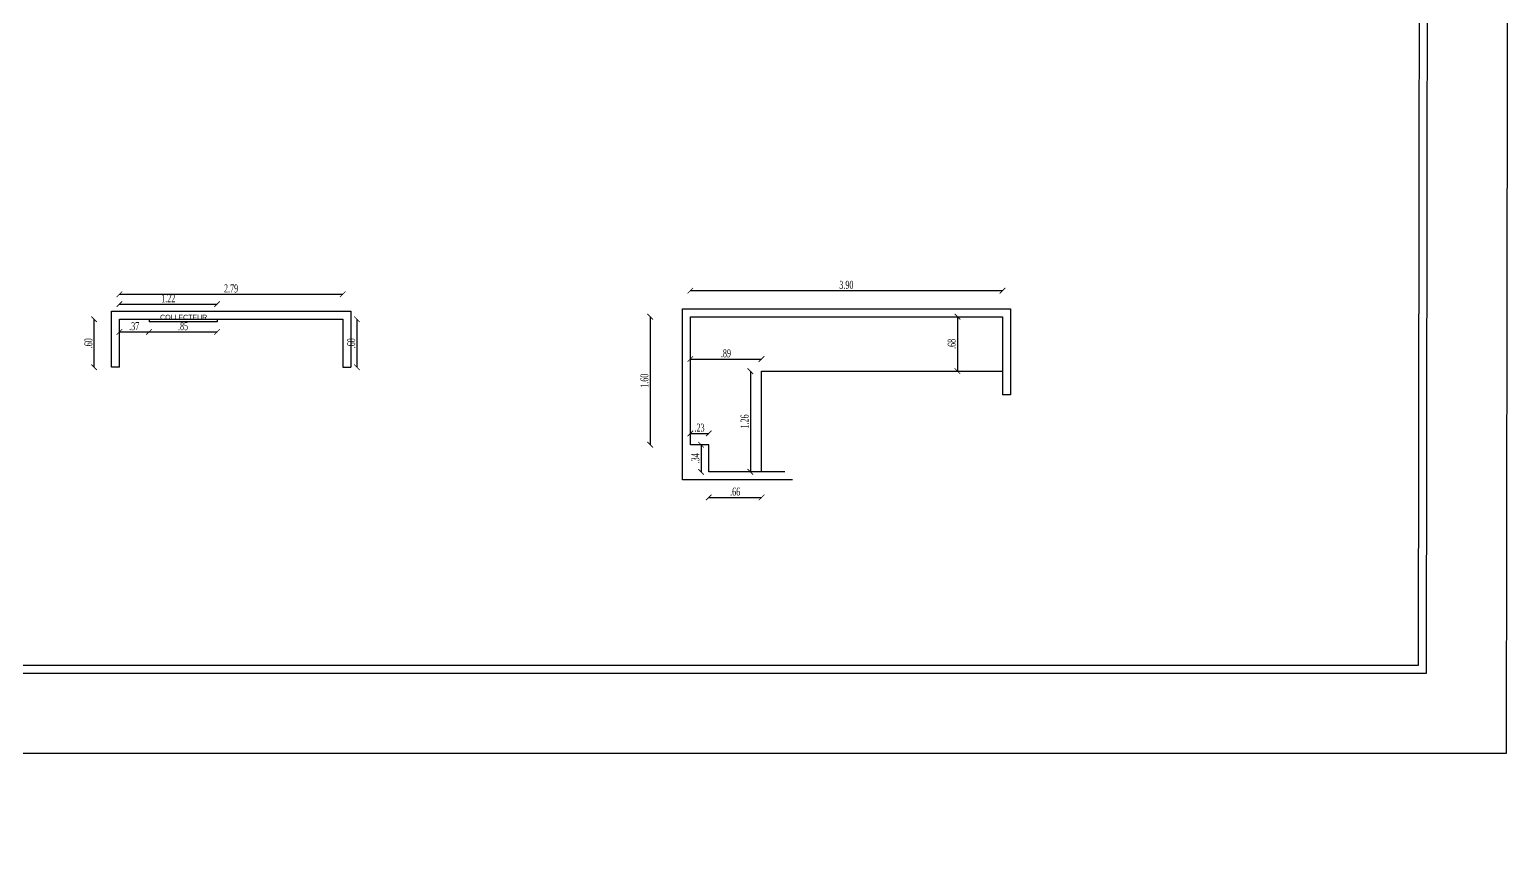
# Model space of a CAD drawing. Header units: inches. Extents: x -90 to 340, y -48 to 179.
# Drawn here: x 159.4 to 177.88, y 63.27 to 73.64 of the extents above; entities that cross this region are included whole.
import ezdxf

# ---------------------------------------------------------------- set-up
doc = ezdxf.new("R2010")
doc.units = ezdxf.units.IN
doc.header["$MEASUREMENT"] = 0
doc.layers.get('Defpoints').update_dxf_attribs({"lineweight": 15})
doc.layers.add('TEXTE', color=1, linetype='Continuous', lineweight=20)
doc.styles.add('facade', font='times.ttf', dxfattribs={"width": 0.6})
doc.styles.add('style2', font='swisscl.ttf')
doc.dimstyles.new('facade', dxfattribs={"dimscale": 0, "dimtxt": 0.08, "dimasz": 0.04, "dimexe": 0.1, "dimexo": 0.15, "dimgap": 0.01, "dimtad": 1, "dimzin": 4, "dimdsep": 46, "dimtxsty": 'facade', "dimblk": 'ARCHTICK', "dimcen": 0, "dimse1": 1, "dimse2": 1, "dimclrd": 140, "dimclre": 253, "dimclrt": 2, "dimazin": 1, "dimtm": 1e-09, "dimtfac": 1, "dimtix": 1, "dimtmove": 1, "dimatfit": 3, "dimldrblk": 'ARCHTICK', "dimfxl": 0.1, "dimtzin": 0, "dimlwd": -1, "dimarcsym": 0})

# ---------------------------------------------------------------- blocks, each defined once
blk = doc.blocks.new('_ArchTick')
at = {"color": 0, "linetype": 'ByBlock', "const_width": 0.15}
blk.add_lwpolyline([(-0.5, -0.5), (0.5, 0.5)], dxfattribs=at)
blk = doc.blocks.new('*D185')
at = {"color": 140}
blk.add_line((168.405, 69.372), (168.405, 68.112), dxfattribs=at)
at = {"layer": 'Defpoints', "color": 0}
for p in [(168.545, 69.372), (168.405, 68.112), (168.545, 68.112)]:
    blk.add_point(p, dxfattribs=at)
at = {"color": 140, "xscale": 0.07, "yscale": 0.07, "zscale": 0.07}
for p, rotation in [((168.405, 69.372), 90), ((168.405, 68.112), 270)]:
    blk.add_blockref('_ArchTick', p, dxfattribs=dict(at, rotation=rotation))
at = {"color": 6, "insert": (168.334, 68.742), "char_height": 0.1, "attachment_point": 5, "rotation": 90, "style": 'facade'}
blk.add_mtext('1.26', dxfattribs=at)
blk = doc.blocks.new('*D186')
at = {"color": 140}
blk.add_line((167.655, 70.378), (171.555, 70.378), dxfattribs=at)
at = {"layer": 'Defpoints', "color": 0}
for p in [(171.555, 70.378), (167.655, 70.052), (171.555, 70.052)]:
    blk.add_point(p, dxfattribs=at)
at = {"color": 140, "xscale": 0.07, "yscale": 0.07, "zscale": 0.07, "rotation": 180}
blk.add_blockref('_ArchTick', (167.655, 70.378), dxfattribs=at)
at = {"color": 140, "xscale": 0.07, "yscale": 0.07, "zscale": 0.07}
blk.add_blockref('_ArchTick', (171.555, 70.378), dxfattribs=at)
at = {"color": 6, "insert": (169.605, 70.449), "char_height": 0.1, "attachment_point": 5, "style": 'facade'}
blk.add_mtext('3.90', dxfattribs=at)
blk = doc.blocks.new('*D187')
at = {"color": 140}
blk.add_line((170.993, 70.052), (170.993, 69.372), dxfattribs=at)
at = {"layer": 'Defpoints', "color": 0}
for p in [(171.555, 70.052), (170.993, 69.372), (171.555, 69.372)]:
    blk.add_point(p, dxfattribs=at)
at = {"color": 140, "xscale": 0.07, "yscale": 0.07, "zscale": 0.07}
for p, rotation in [((170.993, 70.052), 90), ((170.993, 69.372), 270)]:
    blk.add_blockref('_ArchTick', p, dxfattribs=dict(at, rotation=rotation))
at = {"color": 6, "insert": (170.922, 69.712), "char_height": 0.1, "attachment_point": 5, "rotation": 90, "style": 'facade'}
blk.add_mtext('.68', dxfattribs=at)
blk = doc.blocks.new('*D188')
at = {"color": 140}
blk.add_line((167.153, 70.052), (167.153, 68.452), dxfattribs=at)
at = {"layer": 'Defpoints', "color": 0}
for p in [(167.655, 70.052), (167.153, 68.452), (167.655, 68.452)]:
    blk.add_point(p, dxfattribs=at)
at = {"color": 140, "xscale": 0.07, "yscale": 0.07, "zscale": 0.07}
for p, rotation in [((167.153, 70.052), 90), ((167.153, 68.452), 270)]:
    blk.add_blockref('_ArchTick', p, dxfattribs=dict(at, rotation=rotation))
at = {"color": 6, "insert": (167.082, 69.252), "char_height": 0.1, "attachment_point": 5, "rotation": 90, "style": 'facade'}
blk.add_mtext('1.60', dxfattribs=at)
blk = doc.blocks.new('*D189')
at = {"color": 140}
blk.add_line((167.655, 68.593), (167.885, 68.593), dxfattribs=at)
at = {"layer": 'Defpoints', "color": 0}
for p in [(167.885, 68.593), (167.655, 68.452), (167.885, 68.452)]:
    blk.add_point(p, dxfattribs=at)
at = {"color": 140, "xscale": 0.07, "yscale": 0.07, "zscale": 0.07, "rotation": 180}
blk.add_blockref('_ArchTick', (167.655, 68.593), dxfattribs=at)
at = {"color": 140, "xscale": 0.07, "yscale": 0.07, "zscale": 0.07}
blk.add_blockref('_ArchTick', (167.885, 68.593), dxfattribs=at)
at = {"color": 6, "insert": (167.77, 68.664), "char_height": 0.1, "attachment_point": 5, "style": 'facade'}
blk.add_mtext('.23', dxfattribs=at)
blk = doc.blocks.new('*D190')
at = {"color": 140}
blk.add_line((167.789, 68.452), (167.789, 68.112), dxfattribs=at)
at = {"layer": 'Defpoints', "color": 0}
for p in [(167.885, 68.452), (167.789, 68.112), (167.885, 68.112)]:
    blk.add_point(p, dxfattribs=at)
at = {"color": 140, "xscale": 0.07, "yscale": 0.07, "zscale": 0.07}
for p, rotation in [((167.789, 68.452), 90), ((167.789, 68.112), 270)]:
    blk.add_blockref('_ArchTick', p, dxfattribs=dict(at, rotation=rotation))
at = {"color": 6, "insert": (167.718, 68.282), "char_height": 0.1, "attachment_point": 5, "rotation": 90, "style": 'facade'}
blk.add_mtext('.34', dxfattribs=at)
blk = doc.blocks.new('*D191')
at = {"color": 140}
blk.add_line((167.885, 67.793), (168.545, 67.793), dxfattribs=at)
at = {"layer": 'Defpoints', "color": 0}
for p in [(167.885, 68.112), (168.545, 67.793), (168.545, 18.087)]:
    blk.add_point(p, dxfattribs=at)
at = {"color": 140, "xscale": 0.07, "yscale": 0.07, "zscale": 0.07, "rotation": 180}
blk.add_blockref('_ArchTick', (167.885, 67.793), dxfattribs=at)
at = {"color": 140, "xscale": 0.07, "yscale": 0.07, "zscale": 0.07}
blk.add_blockref('_ArchTick', (168.545, 67.793), dxfattribs=at)
at = {"color": 6, "insert": (168.215, 67.864), "char_height": 0.1, "attachment_point": 5, "style": 'facade'}
blk.add_mtext('.66', dxfattribs=at)
blk = doc.blocks.new('*D192')
at = {"color": 140}
blk.add_line((167.655, 69.523), (168.545, 69.523), dxfattribs=at)
at = {"layer": 'Defpoints', "color": 0}
for p in [(168.545, 69.523), (167.655, 69.363), (168.545, 69.372)]:
    blk.add_point(p, dxfattribs=at)
at = {"color": 140, "xscale": 0.07, "yscale": 0.07, "zscale": 0.07, "rotation": 180}
blk.add_blockref('_ArchTick', (167.655, 69.523), dxfattribs=at)
at = {"color": 140, "xscale": 0.07, "yscale": 0.07, "zscale": 0.07}
blk.add_blockref('_ArchTick', (168.545, 69.523), dxfattribs=at)
at = {"color": 6, "insert": (168.1, 69.594), "char_height": 0.1, "attachment_point": 5, "style": 'facade'}
blk.add_mtext('.89', dxfattribs=at)
blk = doc.blocks.new('*D193')
at = {"color": 140}
blk.add_line((160.522, 69.862), (160.892, 69.862), dxfattribs=at)
at = {"layer": 'Defpoints', "color": 0}
for p in [(160.522, 70.02), (160.892, 70.02), (160.892, 69.862)]:
    blk.add_point(p, dxfattribs=at)
at = {"color": 140, "xscale": 0.07, "yscale": 0.07, "zscale": 0.07, "rotation": 180}
blk.add_blockref('_ArchTick', (160.522, 69.862), dxfattribs=at)
at = {"color": 140, "xscale": 0.07, "yscale": 0.07, "zscale": 0.07}
blk.add_blockref('_ArchTick', (160.892, 69.862), dxfattribs=at)
at = {"color": 6, "insert": (160.707, 69.933), "char_height": 0.1, "attachment_point": 5, "style": 'facade'}
blk.add_mtext('.37', dxfattribs=at)
blk = doc.blocks.new('*D194')
at = {"color": 140}
blk.add_line((160.892, 69.862), (161.742, 69.862), dxfattribs=at)
at = {"layer": 'Defpoints', "color": 0}
for p in [(160.892, 70.02), (161.742, 69.99), (161.742, 69.862)]:
    blk.add_point(p, dxfattribs=at)
at = {"color": 140, "xscale": 0.07, "yscale": 0.07, "zscale": 0.07, "rotation": 180}
blk.add_blockref('_ArchTick', (160.892, 69.862), dxfattribs=at)
at = {"color": 140, "xscale": 0.07, "yscale": 0.07, "zscale": 0.07}
blk.add_blockref('_ArchTick', (161.742, 69.862), dxfattribs=at)
at = {"color": 6, "insert": (161.317, 69.933), "char_height": 0.1, "attachment_point": 5, "style": 'facade'}
blk.add_mtext('.85', dxfattribs=at)
blk = doc.blocks.new('*D195')
at = {"color": 140}
blk.add_line((160.522, 70.21), (161.742, 70.21), dxfattribs=at)
at = {"layer": 'Defpoints', "color": 0}
for p in [(161.742, 70.21), (160.522, 70.02), (161.742, 19.995)]:
    blk.add_point(p, dxfattribs=at)
at = {"color": 140, "xscale": 0.07, "yscale": 0.07, "zscale": 0.07, "rotation": 180}
blk.add_blockref('_ArchTick', (160.522, 70.21), dxfattribs=at)
at = {"color": 140, "xscale": 0.07, "yscale": 0.07, "zscale": 0.07}
blk.add_blockref('_ArchTick', (161.742, 70.21), dxfattribs=at)
at = {"color": 6, "insert": (161.132, 70.281), "char_height": 0.1, "attachment_point": 5, "style": 'facade'}
blk.add_mtext('1.22', dxfattribs=at)
blk = doc.blocks.new('*D196')
at = {"color": 140}
blk.add_line((160.206, 69.42), (160.206, 70.02), dxfattribs=at)
at = {"layer": 'Defpoints', "color": 0}
for p in [(160.206, 70.02), (160.522, 70.02), (160.522, 69.42)]:
    blk.add_point(p, dxfattribs=at)
at = {"color": 140, "xscale": 0.07, "yscale": 0.07, "zscale": 0.07}
for p, rotation in [((160.206, 70.02), 90), ((160.206, 69.42), 270)]:
    blk.add_blockref('_ArchTick', p, dxfattribs=dict(at, rotation=rotation))
at = {"color": 6, "insert": (160.135, 69.72), "char_height": 0.1, "attachment_point": 5, "rotation": 90, "style": 'facade'}
blk.add_mtext('.60', dxfattribs=at)
blk = doc.blocks.new('*D197')
at = {"color": 140}
blk.add_line((163.489, 70.02), (163.489, 69.42), dxfattribs=at)
at = {"layer": 'Defpoints', "color": 0}
for p in [(163.312, 70.02), (163.312, 69.42), (163.489, 69.42)]:
    blk.add_point(p, dxfattribs=at)
at = {"color": 140, "xscale": 0.07, "yscale": 0.07, "zscale": 0.07}
for p, rotation in [((163.489, 70.02), 90), ((163.489, 69.42), 270)]:
    blk.add_blockref('_ArchTick', p, dxfattribs=dict(at, rotation=rotation))
at = {"color": 6, "insert": (163.418, 69.72), "char_height": 0.1, "attachment_point": 5, "rotation": 90, "style": 'facade'}
blk.add_mtext('.60', dxfattribs=at)
blk = doc.blocks.new('*D198')
at = {"color": 140}
blk.add_line((160.522, 70.333), (163.312, 70.333), dxfattribs=at)
at = {"layer": 'Defpoints', "color": 0}
for p in [(163.312, 70.333), (160.522, 70.02), (163.312, 70.02)]:
    blk.add_point(p, dxfattribs=at)
at = {"color": 140, "xscale": 0.07, "yscale": 0.07, "zscale": 0.07, "rotation": 180}
blk.add_blockref('_ArchTick', (160.522, 70.333), dxfattribs=at)
at = {"color": 140, "xscale": 0.07, "yscale": 0.07, "zscale": 0.07}
blk.add_blockref('_ArchTick', (163.312, 70.333), dxfattribs=at)
at = {"color": 6, "insert": (161.917, 70.404), "char_height": 0.1, "attachment_point": 5, "style": 'facade'}
blk.add_mtext('2.79', dxfattribs=at)
blk = doc.blocks.new('*D267')
at = {"color": 140}
blk.add_line((160.989, 48.566), (161.289, 48.566), dxfattribs=at)
at = {"layer": 'Defpoints', "color": 0}
for p in [(161.289, 77.206), (160.989, 48.476), (161.289, 48.566)]:
    blk.add_point(p, dxfattribs=at)
at = {"color": 140, "xscale": 0.07, "yscale": 0.07, "zscale": 0.07, "rotation": 180}
blk.add_blockref('_ArchTick', (160.989, 48.566), dxfattribs=at)
at = {"color": 140, "xscale": 0.07, "yscale": 0.07, "zscale": 0.07}
blk.add_blockref('_ArchTick', (161.289, 48.566), dxfattribs=at)
at = {"color": 6, "insert": (161.139, 48.637), "char_height": 0.1, "attachment_point": 5, "style": 'facade'}
blk.add_mtext('.30', dxfattribs=at)

msp = doc.modelspace()

# ---------------------------------------------------------------- linework, layer by layer
at = {"color": 1}
for p, q in [((160.4222, 70.11967), (163.4122, 70.11967)), ((160.4222, 69.41967), (160.4222, 70.11967)), ((163.4122, 70.11967), (163.4122, 69.41967)), ((167.55549, 70.15199), (171.65549, 70.15199)), ((167.55549, 68.01199), (167.55549, 70.15199)), ((167.65549, 68.45199), (167.65549, 70.05199)), ((167.65549, 70.05199), (171.55549, 70.05199)), ((171.55549, 70.05199), (171.55549, 69.07579)), ((171.65549, 70.15199), (171.65549, 69.07579)), ((160.5222, 69.41967), (160.5222, 70.01967)), ((160.5222, 70.01967), (163.3122, 70.01967)), ((160.5222, 70.01967), (160.8922, 70.01967)), ((163.3122, 70.01967), (163.3122, 69.41967)), ((160.5222, 69.41967), (160.4222, 69.41967)), ((163.3122, 69.41967), (163.4122, 69.41967)), ((171.65549, 69.07579), (171.55549, 69.07579)), ((167.88549, 68.45199), (167.65549, 68.45199)), ((167.88549, 68.11199), (167.88549, 68.45199)), ((168.9336, 68.01199), (167.55549, 68.01199)), ((168.83604, 68.11199), (167.88549, 68.11199))]:
    msp.add_line(p, q, dxfattribs=at)
for p, q in [((160.8922, 70.01967), (161.7422, 70.01967)), ((160.8922, 70.01967), (160.8922, 69.98967)), ((161.7422, 69.98967), (160.8922, 69.98967)), ((161.7422, 70.01967), (161.7422, 69.98967)), ((168.54549, 69.37199), (171.55549, 69.37199)), ((168.54549, 68.11199), (168.54549, 69.37199))]:
    msp.add_line(p, q)
for points in [[(138.68796, 84.3774), (177.87645, 84.3774), (177.84656, 64.59005), (138.68796, 64.59005)], [(139.68796, 83.3774), (176.87494, 83.3774), (176.84807, 65.59005), (139.68796, 65.59005)], [(139.78796, 83.2774), (176.77479, 83.2774), (176.74822, 65.69005), (139.78796, 65.69005)]]:
    msp.add_lwpolyline(points, close=True)

# ---------------------------------------------------------------- texts
at = {"layer": 'TEXTE', "style": 'style2', "width": 1.111111}
msp.add_text('COLLECTEUR', height=0.063, dxfattribs=at).set_placement((161.03039, 70.01314))

# ---------------------------------------------------------------- dimensions: what is measured, and where the dimension line sits
at = {"color": 1}
for base, p1, p2, picture, middle in [((161.28938, 48.56583), (160.98938, 48.47613), (161.28938, 77.20629), '*D267', (161.13938, 48.63684)), ((163.3122, 70.33331), (160.5222, 70.01967), (163.3122, 70.01967), '*D198', (161.9172, 70.40432)), ((171.55549, 70.37791), (167.65549, 70.05199), (171.55549, 70.05199), '*D186', (169.60549, 70.44891)), ((161.7422, 70.21006), (160.5222, 70.01967), (161.7422, 19.99502), '*D195', (161.1322, 70.28107)), ((160.8922, 69.86188), (160.5222, 70.01967), (160.8922, 70.01967), '*D193', (160.7072, 69.93289)), ((161.7422, 69.86188), (160.8922, 70.01967), (161.7422, 69.98967), '*D194', (161.3172, 69.93289)), ((168.54549, 69.52251), (167.65549, 69.36334), (168.54549, 69.37199), '*D192', (168.10049, 69.59352)), ((167.88549, 68.59274), (167.65549, 68.45199), (167.88549, 68.45199), '*D189', (167.77049, 68.66375)), ((168.54549, 67.79283), (167.88549, 68.11199), (168.54549, 18.08734), '*D191', (168.21549, 67.86384))]:
    dim = msp.add_linear_dim(base=base, p1=p1, p2=p2, dimstyle='facade', override={"dimscale": 1, "dimtxt": 0.1, "dimasz": 0.07, "dimgap": 0.02, "dimclrt": 6}, dxfattribs=at)
    dim.commit()
    dim.dimension.update_dxf_attribs({"geometry": picture, "text_midpoint": middle})
for base, p1, p2, picture, middle in [((160.20649, 70.01967), (160.5222, 69.41967), (160.5222, 70.01967), '*D196', (160.13548, 69.71967)), ((163.48929, 69.41967), (163.3122, 70.01967), (163.3122, 69.41967), '*D197', (163.41828, 69.71967)), ((167.15328, 68.45199), (167.65549, 70.05199), (167.65549, 68.45199), '*D188', (167.08227, 69.25199)), ((170.99336, 69.37199), (171.55549, 70.05199), (171.55549, 69.37199), '*D187', (170.92235, 69.71199)), ((168.40531, 68.11199), (168.54549, 69.37199), (168.54549, 68.11199), '*D185', (168.3343, 68.74199)), ((167.78883, 68.11199), (167.88549, 68.45199), (167.88549, 68.11199), '*D190', (167.71782, 68.28199))]:
    dim = msp.add_linear_dim(base=base, p1=p1, p2=p2, angle=90, dimstyle='facade', override={"dimscale": 1, "dimtxt": 0.1, "dimasz": 0.07, "dimgap": 0.02, "dimclrt": 6}, dxfattribs=at)
    dim.commit()
    dim.dimension.update_dxf_attribs({"geometry": picture, "text_midpoint": middle})

doc.saveas('drawing.dxf')
